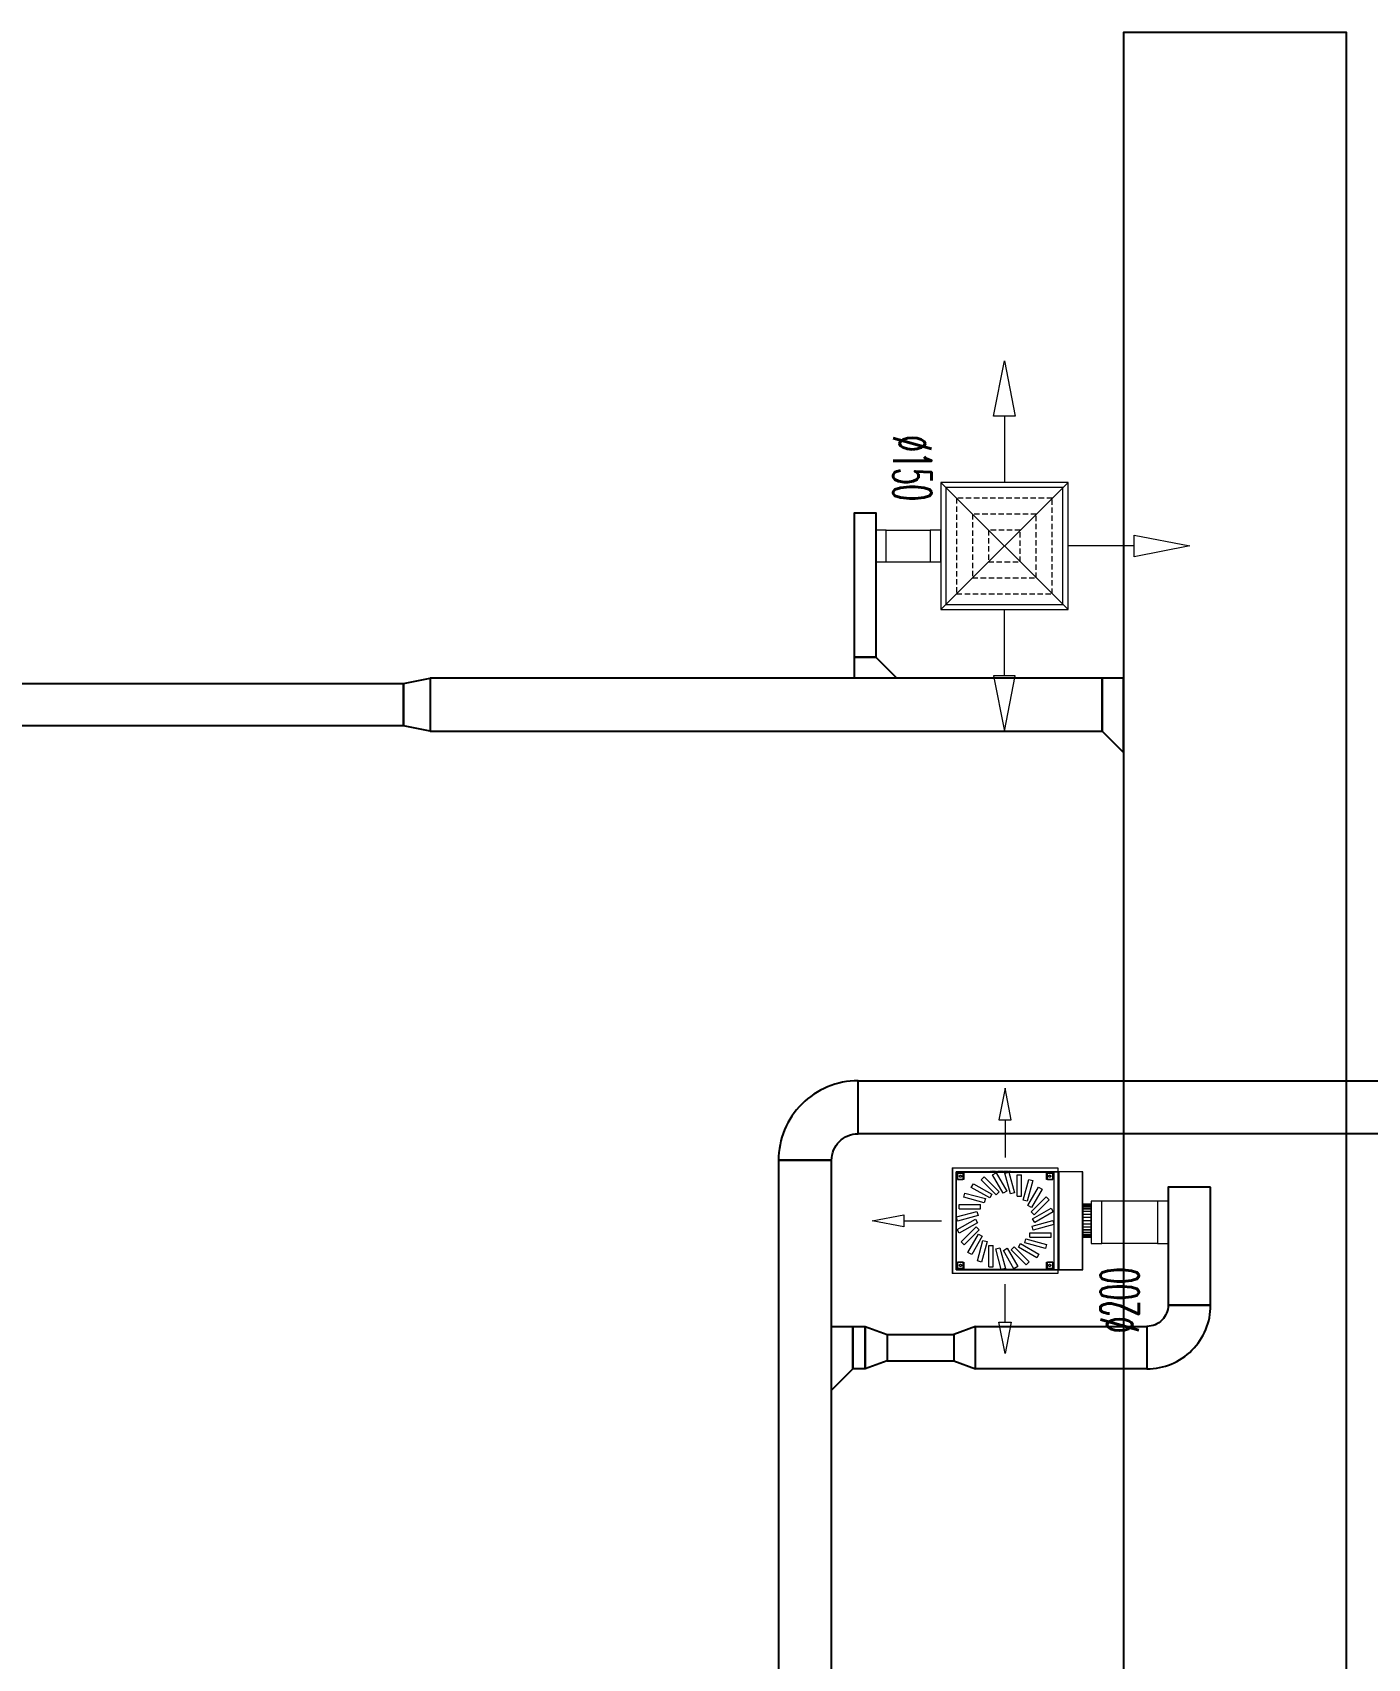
# Model space of a CAD drawing. Header units: inches. Extents: x -172 to 5713, y -54 to 3470.
# Drawn here: x 395 to 1024, y 2704 to 3470 of the extents above; entities that cross this region are included whole.
import ezdxf
from ezdxf.enums import TextEntityAlignment as Align

# ---------------------------------------------------------------- set-up
doc = ezdxf.new("R2010")
doc.units = ezdxf.units.IN
doc.header["$MEASUREMENT"] = 0
doc.linetypes.add('HIDDEN', pattern=[9.525, 6.35, -3.175])
doc.layers.add('MTY-UFLEME-KANALI', color=20, linetype='Continuous')
for name, color, linetype, lineweight in [('MTY-UFLEME-KANALI-CAP', 21, 'Continuous', 0), ('MTY-UFLEME-KANALI-Flex', 21, 'ZIGZAG', 0), ('STM-U-MENFEZ', 2, 'Continuous', 0), ('VDI3805_Objects', 7, 'Continuous', 0)]:
    doc.layers.add(name, color=color, linetype=linetype, lineweight=lineweight)
doc.styles.add('CAP', font='simplxtw.shx', dxfattribs={"width": 0.65})
doc.linetypes.add('ZIGZAG', pattern='A,0.0001,-0.2,[131,ltypeshp.shx,S=0.2,R=0,X=-0.2,Y=0],-0.4,[131,ltypeshp.shx,S=0.2,R=180.00002,X=0.2,Y=0],-0.2', length=0.8001)

# ---------------------------------------------------------------- blocks, each defined once
blk = doc.blocks.new('A$C19886442')
at = {"layer": 'STM-U-MENFEZ'}
for points in [[(5.15, 48.82), (8.04, 48.82), (5.15, 63.71), (2.26, 48.82), (5.15, 48.82), (5.15, 31)], [(-42.56, 1.2), (-42.56, -1.69), (-57.46, 1.2), (-42.56, 4.09), (-42.56, 1.2), (-24.75, 1.2)], [(5.15, -46.51), (8.04, -46.51), (5.15, -61.41), (2.26, -46.51), (5.15, -46.51), (5.15, -28.7)]]:
    blk.add_lwpolyline(points, dxfattribs=at)
at = {"layer": 'VDI3805_Objects', "color": 7}
for p, q in [((-19.75, 26.1), (30.05, 26.1)), ((-19.75, 26.1), (-19.75, -23.7)), ((-1.81, 24.25), (-1.81, 24.35)), ((-1.81, 24.35), (7.75, 24.35)), ((7.75, 24.25), (-1.81, 24.25)), ((-0.76, 22.81), (0.97, 23.81)), ((0.97, 23.81), (5.97, 15.15)), ((5.03, 23.6), (6.97, 24.12)), ((7.62, 13.94), (5.03, 23.6)), ((6.97, 24.12), (9.55, 14.46)), ((7.75, 24.25), (7.75, 24.35)), ((30.05, 26.1), (30.05, -23.7)), ((-10.77, 16.96), (-9.77, 18.69)), ((-2.11, 11.96), (-10.77, 16.96)), ((-9.77, 18.69), (-1.11, 13.69)), ((-6.15, 20.55), (-4.74, 21.96)), ((0.92, 13.47), (-6.15, 20.55)), ((-4.74, 21.96), (2.33, 14.89)), ((4.24, 14.15), (-0.76, 22.81)), ((10.84, 22.87), (12.84, 22.87)), ((10.84, 12.87), (10.84, 22.87)), ((12.84, 12.87), (12.84, 22.87)), ((13.66, 11), (16.25, 20.66)), ((18.18, 20.14), (15.59, 10.48)), ((15.91, 8.46), (20.91, 17.12)), ((16.25, 20.66), (18.18, 20.14)), ((22.64, 16.12), (17.64, 7.46)), ((20.91, 17.12), (22.64, 16.12)), ((-16.52, 8.89), (-6.52, 8.89)), ((-16.52, 6.89), (-16.52, 8.89)), ((-14.31, 12.31), (-13.79, 14.24)), ((-4.65, 9.72), (-14.31, 12.31)), ((-13.79, 14.24), (-4.13, 11.65)), ((-6.52, 6.89), (-6.52, 8.89)), ((-4.13, 11.65), (-4.65, 9.72)), ((-1.11, 13.69), (-2.11, 11.96)), ((2.33, 14.89), (0.92, 13.47)), ((5.97, 15.15), (4.24, 14.15)), ((9.55, 14.46), (7.62, 13.94)), ((10.84, 12.87), (12.84, 12.87)), ((15.59, 10.48), (13.66, 11)), ((17.64, 7.46), (15.91, 8.46)), ((17.42, 5.43), (24.49, 12.5)), ((25.9, 11.09), (18.83, 4.02)), ((24.49, 12.5), (25.9, 11.09)), ((-17.77, 3.02), (-8.11, 5.61)), ((-17.25, 1.09), (-17.77, 3.02)), ((-17.46, -2.97), (-8.8, 2.03)), ((-7.59, 3.68), (-17.25, 1.09)), ((-16.52, 6.89), (-6.52, 6.89)), ((-7.8, 0.3), (-16.46, -4.7)), ((-8.8, 2.03), (-7.8, 0.3)), ((-8.11, 5.61), (-7.59, 3.68)), ((18.83, 4.02), (17.42, 5.43)), ((17.89, -1.27), (27.55, 1.32)), ((18.1, 2.11), (26.76, 7.11)), ((19.1, 0.38), (18.1, 2.11)), ((27.76, 5.38), (19.1, 0.38)), ((26.76, 7.11), (27.76, 5.38)), ((27.55, 1.32), (28.07, -0.61)), ((-16.46, -4.7), (-17.46, -2.97)), ((-15.61, -8.68), (-8.54, -1.61)), ((-7.12, -3.02), (-14.19, -10.1)), ((-12.34, -13.72), (-7.34, -5.06)), ((-5.61, -6.06), (-10.61, -14.72)), ((-8.54, -1.61), (-7.12, -3.02)), ((-7.34, -5.06), (-5.61, -6.06)), ((14.43, -9.24), (14.95, -7.31)), ((14.95, -7.31), (24.6, -9.9)), ((16.81, -4.48), (26.81, -4.48)), ((16.81, -6.48), (16.81, -4.48)), ((16.81, -6.48), (26.81, -6.48)), ((18.41, -3.2), (17.89, -1.27)), ((28.07, -0.61), (18.41, -3.2)), ((26.81, -6.48), (26.81, -4.48)), ((-14.19, -10.1), (-15.61, -8.68)), ((-10.61, -14.72), (-12.34, -13.72)), ((-7.89, -17.74), (-5.3, -8.08)), ((-3.37, -8.59), (-5.95, -18.25)), ((-5.3, -8.08), (-3.37, -8.59)), ((-2.54, -20.46), (-2.54, -10.46)), ((-2.54, -10.46), (-0.54, -10.46)), ((-0.54, -20.46), (-0.54, -10.46)), ((0.74, -12.06), (2.67, -11.54)), ((3.33, -21.71), (0.74, -12.06)), ((2.67, -11.54), (5.26, -21.2)), ((4.32, -12.74), (6.06, -11.74)), ((9.32, -21.4), (4.32, -12.74)), ((6.06, -11.74), (11.06, -20.4)), ((7.96, -12.48), (9.38, -11.07)), ((15.03, -19.55), (7.96, -12.48)), ((9.38, -11.07), (16.45, -18.14)), ((11.41, -11.29), (12.41, -9.56)), ((20.07, -16.29), (11.41, -11.29)), ((12.41, -9.56), (21.07, -14.56)), ((24.09, -11.83), (14.43, -9.24)), ((21.07, -14.56), (20.07, -16.29)), ((24.6, -9.9), (24.09, -11.83)), ((-5.95, -18.25), (-7.89, -17.74)), ((-2.54, -20.46), (-0.54, -20.46)), ((5.26, -21.2), (3.33, -21.71)), ((11.06, -20.4), (9.32, -21.4)), ((16.45, -18.14), (15.03, -19.55)), ((30.05, -23.7), (-19.75, -23.7))]:
    blk.add_line(p, q, dxfattribs=at)
at = {"layer": 'VDI3805_Objects', "color": 0}
for p, q in [((29.95, 26), (-19.65, 26)), ((-19.65, 26), (-19.65, -23.6)), ((29.95, 26), (29.95, -23.6)), ((29.95, -23.6), (-19.65, -23.6))]:
    blk.add_line(p, q, dxfattribs=at)
at = {"layer": 'VDI3805_Objects', "color": 253}
for p, q in [((28.2, 24.25), (-17.9, 24.25)), ((-17.9, -21.85), (-17.9, 24.25)), ((-17.8, 24.15), (28.1, 24.15)), ((-17.8, -21.75), (-17.8, 24.15)), ((-14.75, 23.7), (-17.35, 23.7)), ((-17.35, 23.7), (-17.35, 20.7)), ((-17.35, 23.7), (-14.35, 23.7)), ((-14.75, 23.7), (-14.75, 20.7)), ((-14.35, 23.7), (-14.35, 20.7)), ((24.65, 20.7), (24.65, 23.7)), ((24.65, 23.7), (27.65, 23.7)), ((27.65, 23.7), (25.05, 23.7)), ((25.05, 20.7), (25.05, 23.7)), ((27.65, 20.7), (27.65, 23.7)), ((28.1, 24.15), (28.1, -21.75)), ((28.2, -21.85), (28.2, 24.25)), ((28.2, 24.25), (30.47, 24.25)), ((41.7, 24.25), (28.2, 24.25)), ((30.47, 24.25), (30.47, -21.85)), ((41.7, 24.25), (30.47, 24.25)), ((41.6, -21.85), (41.6, 24.25)), ((41.6, 24.25), (41.7, 24.25)), ((41.7, -21.85), (41.7, 24.25)), ((41.7, -21.85), (41.7, 24.25)), ((-17.35, 20.7), (-14.75, 20.7)), ((-14.35, 20.7), (-17.35, 20.7)), ((-16.35, 22.2), (-16.34, 22.3)), ((-16.34, 22.11), (-16.35, 22.2)), ((-16.34, 22.3), (-16.31, 22.39)), ((-16.31, 22.01), (-16.34, 22.11)), ((-16.31, 22.39), (-16.27, 22.48)), ((-16.27, 21.93), (-16.31, 22.01)), ((-16.27, 22.48), (-16.21, 22.56)), ((-16.21, 21.85), (-16.27, 21.93)), ((-16.21, 22.56), (-16.13, 22.62)), ((-16.13, 21.79), (-16.21, 21.85)), ((-16.13, 22.62), (-16.04, 22.67)), ((-16.04, 21.74), (-16.13, 21.79)), ((-16.04, 22.67), (-15.95, 22.69)), ((-15.95, 21.71), (-16.04, 21.74)), ((-15.95, 22.69), (-15.85, 22.7)), ((-15.85, 21.7), (-15.95, 21.71)), ((-15.85, 22.7), (-15.75, 22.69)), ((-15.75, 21.71), (-15.85, 21.7)), ((-15.75, 22.69), (-15.66, 22.67)), ((-15.66, 21.74), (-15.75, 21.71)), ((-15.66, 22.67), (-15.57, 22.62)), ((-15.57, 21.79), (-15.66, 21.74)), ((-15.57, 22.62), (-15.5, 22.56)), ((-15.5, 21.85), (-15.57, 21.79)), ((-15.5, 22.56), (-15.44, 22.48)), ((-15.44, 21.93), (-15.5, 21.85)), ((-15.44, 22.48), (-15.39, 22.39)), ((-15.39, 22.01), (-15.44, 21.93)), ((-15.39, 22.39), (-15.36, 22.3)), ((-15.36, 22.11), (-15.39, 22.01)), ((-15.36, 22.3), (-15.35, 22.2)), ((-15.35, 22.2), (-15.36, 22.11)), ((27.65, 20.7), (24.65, 20.7)), ((25.05, 20.7), (27.65, 20.7)), ((25.65, 22.2), (25.66, 22.3)), ((25.66, 22.11), (25.65, 22.2)), ((25.66, 22.3), (25.69, 22.39)), ((25.69, 22.01), (25.66, 22.11)), ((25.69, 22.39), (25.73, 22.48)), ((25.73, 21.93), (25.69, 22.01)), ((25.73, 22.48), (25.79, 22.56)), ((25.79, 21.85), (25.73, 21.93)), ((25.79, 22.56), (25.87, 22.62)), ((25.87, 21.79), (25.79, 21.85)), ((25.87, 22.62), (25.96, 22.67)), ((25.96, 21.74), (25.87, 21.79)), ((25.96, 22.67), (26.05, 22.69)), ((26.05, 21.71), (25.96, 21.74)), ((26.05, 22.69), (26.15, 22.7)), ((26.15, 21.7), (26.05, 21.71)), ((26.15, 22.7), (26.25, 22.69)), ((26.25, 21.71), (26.15, 21.7)), ((26.25, 22.69), (26.34, 22.67)), ((26.34, 21.74), (26.25, 21.71)), ((26.34, 22.67), (26.43, 22.62)), ((26.43, 21.79), (26.34, 21.74)), ((26.43, 22.62), (26.5, 22.56)), ((26.5, 21.85), (26.43, 21.79)), ((26.5, 22.56), (26.56, 22.48)), ((26.56, 21.93), (26.5, 21.85)), ((26.56, 22.48), (26.61, 22.39)), ((26.61, 22.01), (26.56, 21.93)), ((26.61, 22.39), (26.64, 22.3)), ((26.64, 22.11), (26.61, 22.01)), ((26.64, 22.3), (26.65, 22.2)), ((26.65, 22.2), (26.64, 22.11)), ((41.7, 8.95), (41.7, 9.1)), ((45.7, 9.1), (41.7, 9.1)), ((45.7, 9), (41.7, 9)), ((41.7, 9), (41.7, 8.85)), ((41.7, 8.5), (41.7, 8.95)), ((45.7, 8.95), (41.7, 8.95)), ((45.7, 8.85), (41.7, 8.85)), ((41.7, 8.85), (41.7, 8.41)), ((41.7, 7.77), (41.7, 8.5)), ((45.7, 8.5), (41.7, 8.5)), ((45.7, 8.41), (41.7, 8.41)), ((41.7, 8.41), (41.7, 7.69)), ((41.7, 6.79), (41.7, 7.77)), ((45.7, 7.77), (41.7, 7.77)), ((45.7, 7.69), (41.7, 7.69)), ((41.7, 7.69), (41.7, 6.72)), ((45.7, 8.95), (45.7, 9.1)), ((45.7, 8.85), (45.7, 9)), ((45.7, 8.5), (45.7, 8.95)), ((45.7, 8.41), (45.7, 8.85)), ((45.7, 7.77), (45.7, 8.5)), ((45.7, 7.69), (45.7, 8.41)), ((45.7, 6.79), (45.7, 7.77)), ((45.7, 6.72), (45.7, 7.69)), ((41.7, 5.59), (41.7, 6.79)), ((45.7, 6.79), (41.7, 6.79)), ((45.7, 6.72), (41.7, 6.72)), ((41.7, 6.72), (41.7, 5.54)), ((41.7, 4.23), (41.7, 5.59)), ((45.7, 5.59), (41.7, 5.59)), ((45.7, 5.54), (41.7, 5.54)), ((41.7, 5.54), (41.7, 4.19)), ((41.7, 2.74), (41.7, 4.23)), ((45.7, 4.23), (41.7, 4.23)), ((45.7, 4.19), (41.7, 4.19)), ((41.7, 4.19), (41.7, 2.73)), ((41.7, 1.2), (41.7, 2.74)), ((45.7, 2.74), (41.7, 2.74)), ((45.7, 2.73), (41.7, 2.73)), ((41.7, 2.73), (41.7, 1.2)), ((41.7, -0.34), (41.7, 1.2)), ((45.7, 1.2), (41.7, 1.2)), ((41.7, 1.2), (41.7, -0.32)), ((45.7, 5.59), (45.7, 6.79)), ((45.7, 5.54), (45.7, 6.72)), ((45.7, 4.23), (45.7, 5.59)), ((45.7, 4.19), (45.7, 5.54)), ((45.7, 2.74), (45.7, 4.23)), ((45.7, 2.73), (45.7, 4.19)), ((45.7, 1.2), (45.7, 2.74)), ((45.7, 1.2), (45.7, 2.73)), ((45.7, -0.34), (45.7, 1.2)), ((45.7, -0.32), (45.7, 1.2)), ((45.7, -0.32), (41.7, -0.32)), ((41.7, -0.32), (41.7, -1.78)), ((41.7, -1.82), (41.7, -0.34)), ((45.7, -0.34), (41.7, -0.34)), ((45.7, -1.78), (41.7, -1.78)), ((41.7, -1.78), (41.7, -3.13)), ((41.7, -3.19), (41.7, -1.82)), ((45.7, -1.82), (41.7, -1.82)), ((45.7, -3.13), (41.7, -3.13)), ((41.7, -3.13), (41.7, -4.31)), ((41.7, -4.38), (41.7, -3.19)), ((45.7, -3.19), (41.7, -3.19)), ((45.7, -4.31), (41.7, -4.31)), ((41.7, -4.31), (41.7, -5.28)), ((41.7, -5.36), (41.7, -4.38)), ((45.7, -4.38), (41.7, -4.38)), ((45.7, -5.28), (41.7, -5.28)), ((41.7, -5.28), (41.7, -6)), ((41.7, -6.09), (41.7, -5.36)), ((45.7, -5.36), (41.7, -5.36)), ((45.7, -6), (41.7, -6)), ((41.7, -6), (41.7, -6.45)), ((41.7, -6.54), (41.7, -6.09)), ((45.7, -6.09), (41.7, -6.09)), ((45.7, -6.45), (41.7, -6.45)), ((41.7, -6.45), (41.7, -6.6)), ((41.7, -6.54), (41.7, -6.7)), ((45.7, -6.54), (41.7, -6.54)), ((45.7, -6.6), (41.7, -6.6)), ((45.7, -6.7), (41.7, -6.7)), ((45.7, -1.78), (45.7, -0.32)), ((45.7, -1.82), (45.7, -0.34)), ((45.7, -3.13), (45.7, -1.78)), ((45.7, -3.19), (45.7, -1.82)), ((45.7, -4.31), (45.7, -3.13)), ((45.7, -4.38), (45.7, -3.19)), ((45.7, -5.28), (45.7, -4.31)), ((45.7, -5.36), (45.7, -4.38)), ((45.7, -6), (45.7, -5.28)), ((45.7, -6.09), (45.7, -5.36)), ((45.7, -6.45), (45.7, -6)), ((45.7, -6.54), (45.7, -6.09)), ((45.7, -6.6), (45.7, -6.45)), ((45.7, -6.7), (45.7, -6.54)), ((-17.9, -21.85), (28.2, -21.85)), ((28.1, -21.75), (-17.8, -21.75)), ((-14.75, -18.3), (-17.35, -18.3)), ((-17.35, -18.3), (-17.35, -21.3)), ((-17.35, -18.3), (-14.35, -18.3)), ((-17.35, -21.3), (-14.75, -21.3)), ((-14.35, -21.3), (-17.35, -21.3)), ((-16.35, -19.8), (-16.34, -19.7)), ((-16.34, -19.89), (-16.35, -19.8)), ((-16.34, -19.7), (-16.31, -19.61)), ((-16.31, -19.99), (-16.34, -19.89)), ((-16.31, -19.61), (-16.27, -19.52)), ((-16.27, -20.07), (-16.31, -19.99)), ((-16.27, -19.52), (-16.21, -19.44)), ((-16.21, -20.15), (-16.27, -20.07)), ((-16.21, -19.44), (-16.13, -19.38)), ((-16.13, -20.21), (-16.21, -20.15)), ((-16.13, -19.38), (-16.04, -19.33)), ((-16.04, -20.26), (-16.13, -20.21)), ((-16.04, -19.33), (-15.95, -19.31)), ((-15.95, -20.29), (-16.04, -20.26)), ((-15.95, -19.31), (-15.85, -19.3)), ((-15.85, -20.3), (-15.95, -20.29)), ((-15.85, -19.3), (-15.75, -19.31)), ((-15.75, -20.29), (-15.85, -20.3)), ((-15.75, -19.31), (-15.66, -19.33)), ((-15.66, -20.26), (-15.75, -20.29)), ((-15.66, -19.33), (-15.57, -19.38)), ((-15.57, -20.21), (-15.66, -20.26)), ((-15.57, -19.38), (-15.5, -19.44)), ((-15.5, -20.15), (-15.57, -20.21)), ((-15.5, -19.44), (-15.44, -19.52)), ((-15.44, -20.07), (-15.5, -20.15)), ((-15.44, -19.52), (-15.39, -19.61)), ((-15.39, -19.99), (-15.44, -20.07)), ((-15.39, -19.61), (-15.36, -19.7)), ((-15.36, -19.89), (-15.39, -19.99)), ((-15.36, -19.7), (-15.35, -19.8)), ((-15.35, -19.8), (-15.36, -19.89)), ((-14.75, -18.3), (-14.75, -21.3)), ((-14.35, -18.3), (-14.35, -21.3)), ((24.65, -21.3), (24.65, -18.3)), ((24.65, -18.3), (27.65, -18.3)), ((27.65, -21.3), (24.65, -21.3)), ((27.65, -18.3), (25.05, -18.3)), ((25.05, -21.3), (25.05, -18.3)), ((25.05, -21.3), (27.65, -21.3)), ((25.65, -19.8), (25.66, -19.7)), ((25.66, -19.89), (25.65, -19.8)), ((25.66, -19.7), (25.69, -19.61)), ((25.69, -19.99), (25.66, -19.89)), ((25.69, -19.61), (25.73, -19.52)), ((25.73, -20.07), (25.69, -19.99)), ((25.73, -19.52), (25.79, -19.44)), ((25.79, -20.15), (25.73, -20.07)), ((25.79, -19.44), (25.87, -19.38)), ((25.87, -20.21), (25.79, -20.15)), ((25.87, -19.38), (25.96, -19.33)), ((25.96, -20.26), (25.87, -20.21)), ((25.96, -19.33), (26.05, -19.31)), ((26.05, -20.29), (25.96, -20.26)), ((26.05, -19.31), (26.15, -19.3)), ((26.15, -20.3), (26.05, -20.29)), ((26.15, -19.3), (26.25, -19.31)), ((26.25, -20.29), (26.15, -20.3)), ((26.25, -19.31), (26.34, -19.33)), ((26.34, -20.26), (26.25, -20.29)), ((26.34, -19.33), (26.43, -19.38)), ((26.43, -20.21), (26.34, -20.26)), ((26.43, -19.38), (26.5, -19.44)), ((26.5, -20.15), (26.43, -20.21)), ((26.5, -19.44), (26.56, -19.52)), ((26.56, -20.07), (26.5, -20.15)), ((26.56, -19.52), (26.61, -19.61)), ((26.61, -19.99), (26.56, -20.07)), ((26.61, -19.61), (26.64, -19.7)), ((26.64, -19.89), (26.61, -19.99)), ((26.64, -19.7), (26.65, -19.8)), ((26.65, -19.8), (26.64, -19.89)), ((27.65, -21.3), (27.65, -18.3)), ((28.2, -21.85), (30.47, -21.85)), ((41.7, -21.85), (28.2, -21.85)), ((30.47, -21.85), (41.7, -21.85)), ((41.7, -21.85), (41.6, -21.85))]:
    blk.add_line(p, q, dxfattribs=at)
at = {"layer": 'VDI3805_Objects', "color": 38}
for p, q in [((-1.57, 24.38), (-1.74, 24.38)), ((-1.74, 24.38), (-1.74, 24.26)), ((-1.74, 24.38), (-1.51, 24.38)), ((-1.74, 24.26), (-1.57, 24.26)), ((-1.51, 24.26), (-1.74, 24.26)), ((-1.38, 24.38), (-1.57, 24.38)), ((-1.57, 24.38), (-1.57, 24.26)), ((-1.57, 24.26), (-1.38, 24.26)), ((-1.51, 24.38), (-1.51, 24.26)), ((-1.35, 24.38), (-1.38, 24.38)), ((-1.38, 24.38), (-1.38, 24.26)), ((-1.38, 24.26), (-1.35, 24.26)), ((-1.35, 24.38), (-1.23, 24.38)), ((-1.35, 24.38), (-1.35, 24.26)), ((-1.23, 24.26), (-1.35, 24.26)), ((-1.23, 24.38), (-1.23, 24.26)), ((-0.95, 24.38), (-1.07, 24.38)), ((-1.07, 24.26), (-1.07, 24.38)), ((-0.95, 24.26), (-1.07, 24.26)), ((-0.95, 24.26), (-0.95, 24.38)), ((-0.69, 24.38), (-0.8, 24.38)), ((-0.8, 24.38), (-0.8, 24.26)), ((-0.8, 24.38), (-0.69, 24.38)), ((-0.8, 24.26), (-0.69, 24.26)), ((-0.69, 24.26), (-0.8, 24.26)), ((-0.38, 24.38), (-0.69, 24.38)), ((-0.69, 24.38), (-0.69, 24.26)), ((-0.69, 24.38), (-0.69, 24.26)), ((-0.69, 24.38), (-0.39, 24.38)), ((-0.69, 24.26), (-0.38, 24.26)), ((-0.39, 24.26), (-0.69, 24.26)), ((-0.39, 24.38), (-0.39, 24.26)), ((-0.39, 24.38), (-0.27, 24.38)), ((-0.27, 24.26), (-0.39, 24.26)), ((-0.27, 24.38), (-0.38, 24.38)), ((-0.38, 24.38), (-0.38, 24.26)), ((-0.38, 24.26), (-0.27, 24.26)), ((-0.27, 24.38), (-0.27, 24.26)), ((0.01, 24.38), (-0.11, 24.38)), ((-0.11, 24.38), (-0.11, 24.26)), ((-0.11, 24.26), (0.01, 24.26)), ((0.28, 24.38), (0.01, 24.38)), ((0.01, 24.38), (0.01, 24.26)), ((0.01, 24.26), (0.28, 24.26)), ((0.28, 24.38), (0.39, 24.38)), ((0.28, 24.38), (0.28, 24.26)), ((0.39, 24.26), (0.28, 24.26)), ((0.39, 24.38), (0.39, 24.26)), ((0.56, 24.38), (0.55, 24.38)), ((0.55, 24.38), (0.55, 24.26)), ((0.55, 24.38), (0.61, 24.38)), ((0.61, 24.38), (0.55, 24.38)), ((0.55, 24.38), (0.55, 24.26)), ((0.55, 24.38), (0.56, 24.38)), ((0.55, 24.26), (0.56, 24.26)), ((0.61, 24.26), (0.55, 24.26)), ((0.55, 24.26), (0.61, 24.26)), ((0.56, 24.26), (0.55, 24.26)), ((0.56, 24.38), (0.59, 24.38)), ((0.59, 24.38), (0.56, 24.38)), ((0.56, 24.38), (0.56, 24.26)), ((0.59, 24.26), (0.56, 24.26)), ((0.56, 24.26), (0.59, 24.26)), ((0.59, 24.38), (0.59, 24.26)), ((0.59, 24.38), (0.62, 24.38)), ((0.62, 24.38), (0.59, 24.38)), ((0.59, 24.38), (0.59, 24.26)), ((0.62, 24.26), (0.59, 24.26)), ((0.59, 24.26), (0.62, 24.26)), ((0.61, 24.38), (0.61, 24.26)), ((0.61, 24.38), (0.67, 24.38)), ((0.67, 24.38), (0.61, 24.38)), ((0.61, 24.38), (0.61, 24.26)), ((0.67, 24.26), (0.61, 24.26)), ((0.61, 24.26), (0.67, 24.26)), ((0.62, 24.38), (0.62, 24.26)), ((0.62, 24.38), (0.65, 24.38)), ((0.65, 24.38), (0.62, 24.38)), ((0.62, 24.38), (0.62, 24.26)), ((0.65, 24.26), (0.62, 24.26)), ((0.62, 24.26), (0.65, 24.26)), ((0.65, 24.38), (0.65, 24.26)), ((0.65, 24.38), (0.68, 24.38)), ((0.68, 24.38), (0.65, 24.38)), ((0.65, 24.38), (0.65, 24.26)), ((0.68, 24.26), (0.65, 24.26)), ((0.65, 24.26), (0.68, 24.26)), ((0.67, 24.38), (0.67, 24.26)), ((0.67, 24.38), (0.73, 24.38)), ((0.73, 24.38), (0.67, 24.38)), ((0.67, 24.38), (0.67, 24.26)), ((0.73, 24.26), (0.67, 24.26)), ((0.67, 24.26), (0.73, 24.26)), ((0.68, 24.38), (0.68, 24.26)), ((0.68, 24.38), (0.72, 24.38)), ((0.72, 24.38), (0.68, 24.38)), ((0.68, 24.38), (0.68, 24.26)), ((0.72, 24.26), (0.68, 24.26)), ((0.68, 24.26), (0.72, 24.26)), ((0.72, 24.38), (0.72, 24.26)), ((0.72, 24.38), (0.76, 24.38)), ((0.76, 24.38), (0.72, 24.38)), ((0.72, 24.38), (0.72, 24.26)), ((0.76, 24.26), (0.72, 24.26)), ((0.72, 24.26), (0.76, 24.26)), ((0.73, 24.38), (0.73, 24.26)), ((0.73, 24.38), (0.8, 24.38)), ((0.8, 24.38), (0.73, 24.38)), ((0.73, 24.38), (0.73, 24.26)), ((0.8, 24.26), (0.73, 24.26)), ((0.73, 24.26), (0.8, 24.26)), ((0.76, 24.38), (0.76, 24.26)), ((0.76, 24.38), (0.79, 24.38)), ((0.79, 24.38), (0.76, 24.38)), ((0.76, 24.38), (0.76, 24.26)), ((0.79, 24.26), (0.76, 24.26)), ((0.76, 24.26), (0.79, 24.26)), ((0.79, 24.38), (0.79, 24.26)), ((0.79, 24.38), (0.82, 24.38)), ((0.83, 24.38), (0.79, 24.38)), ((0.79, 24.38), (0.79, 24.26)), ((0.82, 24.26), (0.79, 24.26)), ((0.79, 24.26), (0.83, 24.26)), ((0.8, 24.38), (0.8, 24.26)), ((0.8, 24.38), (0.85, 24.38)), ((0.85, 24.38), (0.8, 24.38)), ((0.8, 24.38), (0.8, 24.26)), ((0.85, 24.26), (0.8, 24.26)), ((0.8, 24.26), (0.85, 24.26)), ((0.82, 24.38), (0.82, 24.26)), ((0.82, 24.38), (0.85, 24.38)), ((0.85, 24.26), (0.82, 24.26)), ((0.85, 24.38), (0.83, 24.38)), ((0.83, 24.38), (0.83, 24.26)), ((0.83, 24.26), (0.85, 24.26)), ((0.85, 24.38), (0.85, 24.26)), ((0.85, 24.38), (0.88, 24.38)), ((0.88, 24.38), (0.85, 24.38)), ((0.85, 24.38), (0.85, 24.26)), ((0.85, 24.38), (0.85, 24.26)), ((0.85, 24.38), (0.91, 24.38)), ((0.91, 24.38), (0.85, 24.38)), ((0.85, 24.38), (0.85, 24.26)), ((0.88, 24.26), (0.85, 24.26)), ((0.85, 24.26), (0.88, 24.26)), ((0.91, 24.26), (0.85, 24.26)), ((0.85, 24.26), (0.91, 24.26)), ((0.88, 24.38), (0.88, 24.26)), ((0.88, 24.38), (0.9, 24.38)), ((0.9, 24.38), (0.88, 24.38)), ((0.88, 24.38), (0.88, 24.26)), ((0.9, 24.26), (0.88, 24.26)), ((0.88, 24.26), (0.9, 24.26)), ((0.9, 24.38), (0.9, 24.26)), ((0.9, 24.38), (0.91, 24.38)), ((0.91, 24.38), (0.9, 24.38)), ((0.9, 24.38), (0.9, 24.26)), ((0.91, 24.26), (0.9, 24.26)), ((0.9, 24.26), (0.91, 24.26)), ((0.91, 24.38), (0.91, 24.26)), ((0.91, 24.38), (0.91, 24.38)), ((0.91, 24.38), (0.91, 24.26)), ((0.91, 24.38), (0.91, 24.38)), ((0.91, 24.38), (0.91, 24.26)), ((0.91, 24.38), (0.91, 24.26)), ((0.91, 24.38), (0.96, 24.38)), ((0.96, 24.38), (0.91, 24.38)), ((0.91, 24.38), (0.91, 24.26)), ((0.91, 24.26), (0.91, 24.26)), ((0.91, 24.26), (0.91, 24.26)), ((0.96, 24.26), (0.91, 24.26)), ((0.91, 24.26), (0.96, 24.26)), ((0.96, 24.38), (0.96, 24.26)), ((0.96, 24.38), (1, 24.38)), ((1, 24.38), (0.96, 24.38)), ((0.96, 24.38), (0.96, 24.26)), ((1, 24.26), (0.96, 24.26)), ((0.96, 24.26), (1, 24.26)), ((1, 24.38), (1, 24.26)), ((1, 24.38), (1.02, 24.38)), ((1.02, 24.26), (1, 24.26)), ((1.02, 24.38), (1.02, 24.26)), ((1.02, 24.38), (1.04, 24.38)), ((1.04, 24.26), (1.02, 24.26)), ((1.04, 24.38), (1.04, 24.26)), ((1.04, 24.38), (1.05, 24.38)), ((1.05, 24.26), (1.04, 24.26)), ((1.05, 24.38), (1.05, 24.26)), ((1.2, 24.38), (1.58, 24.38)), ((1.2, 24.38), (1.2, 24.26)), ((1.2, 24.38), (1.47, 24.38)), ((1.58, 24.26), (1.2, 24.26)), ((1.47, 24.26), (1.2, 24.26)), ((1.47, 24.38), (1.47, 24.26)), ((1.58, 24.38), (1.58, 24.26)), ((2.25, 24.38), (1.73, 24.38)), ((1.73, 24.38), (1.73, 24.26)), ((1.73, 24.38), (1.93, 24.38)), ((1.73, 24.26), (2.25, 24.26)), ((1.93, 24.26), (1.73, 24.26)), ((1.93, 24.38), (1.93, 24.26)), ((1.93, 24.38), (2.05, 24.38)), ((2.05, 24.26), (1.93, 24.26)), ((2.05, 24.38), (2.05, 24.26)), ((2.05, 24.38), (2.25, 24.38)), ((2.25, 24.26), (2.05, 24.26)), ((2.25, 24.38), (2.25, 24.26)), ((2.35, 24.38), (2.34, 24.38)), ((2.34, 24.38), (2.34, 24.26)), ((2.34, 24.38), (2.34, 24.38)), ((2.34, 24.38), (2.34, 24.26)), ((2.34, 24.26), (2.35, 24.26)), ((2.34, 24.26), (2.34, 24.26)), ((2.37, 24.38), (2.35, 24.38)), ((2.35, 24.38), (2.35, 24.26)), ((2.35, 24.26), (2.37, 24.26)), ((2.4, 24.38), (2.37, 24.38)), ((2.37, 24.38), (2.37, 24.26)), ((2.37, 24.26), (2.37, 24.38)), ((2.37, 24.38), (2.38, 24.38)), ((2.37, 24.26), (2.4, 24.26)), ((2.38, 24.26), (2.37, 24.26)), ((2.39, 24.38), (2.38, 24.38)), ((2.38, 24.26), (2.38, 24.38)), ((2.38, 24.26), (2.39, 24.26)), ((2.39, 24.26), (2.39, 24.38)), ((2.4, 24.38), (2.39, 24.38)), ((2.39, 24.26), (2.4, 24.26)), ((2.44, 24.38), (2.4, 24.38)), ((2.4, 24.38), (2.4, 24.26)), ((2.4, 24.26), (2.4, 24.38)), ((2.43, 24.38), (2.4, 24.38)), ((2.4, 24.26), (2.44, 24.26)), ((2.4, 24.26), (2.43, 24.26)), ((2.43, 24.26), (2.43, 24.38)), ((2.46, 24.38), (2.43, 24.38)), ((2.43, 24.26), (2.46, 24.26)), ((2.48, 24.38), (2.44, 24.38)), ((2.44, 24.38), (2.44, 24.26)), ((2.44, 24.26), (2.48, 24.26)), ((2.46, 24.38), (2.45, 24.38)), ((2.45, 24.38), (2.45, 24.26)), ((2.45, 24.38), (2.45, 24.38)), ((2.45, 24.38), (2.45, 24.26)), ((2.45, 24.38), (2.46, 24.38)), ((2.52, 24.38), (2.45, 24.38)), ((2.45, 24.38), (2.45, 24.26)), ((2.45, 24.38), (2.5, 24.38)), ((2.45, 24.26), (2.46, 24.26)), ((2.45, 24.26), (2.45, 24.26)), ((2.46, 24.26), (2.45, 24.26)), ((2.45, 24.26), (2.52, 24.26)), ((2.5, 24.26), (2.45, 24.26)), ((2.45, 24.26), (2.45, 24.26)), ((2.46, 24.26), (2.46, 24.38)), ((2.49, 24.38), (2.46, 24.38)), ((2.47, 24.38), (2.46, 24.38)), ((2.46, 24.38), (2.46, 24.26)), ((2.46, 24.38), (2.46, 24.38)), ((2.46, 24.38), (2.46, 24.26)), ((2.46, 24.38), (2.46, 24.26)), ((2.46, 24.38), (2.46, 24.38)), ((2.46, 24.38), (2.46, 24.26)), ((2.46, 24.38), (2.47, 24.38)), ((2.46, 24.26), (2.49, 24.26)), ((2.46, 24.26), (2.47, 24.26)), ((2.46, 24.26), (2.46, 24.26)), ((2.46, 24.26), (2.46, 24.26)), ((2.47, 24.26), (2.46, 24.26)), ((2.49, 24.38), (2.47, 24.38)), ((2.47, 24.38), (2.47, 24.26)), ((2.47, 24.38), (2.47, 24.26)), ((2.47, 24.38), (2.48, 24.38)), ((2.47, 24.26), (2.49, 24.26)), ((2.48, 24.26), (2.47, 24.26)), ((2.52, 24.38), (2.48, 24.38)), ((2.48, 24.38), (2.48, 24.26)), ((2.48, 24.38), (2.48, 24.26)), ((2.48, 24.38), (2.49, 24.38)), ((2.48, 24.26), (2.52, 24.26)), ((2.49, 24.26), (2.48, 24.26)), ((2.49, 24.26), (2.49, 24.38)), ((2.53, 24.38), (2.49, 24.38)), ((2.5, 24.38), (2.49, 24.38)), ((2.49, 24.38), (2.49, 24.26)), ((2.49, 24.38), (2.49, 24.26)), ((2.49, 24.38), (2.51, 24.38)), ((2.49, 24.26), (2.53, 24.26)), ((2.49, 24.26), (2.5, 24.26)), ((2.51, 24.26), (2.49, 24.26)), ((2.51, 24.38), (2.5, 24.38)), ((2.5, 24.38), (2.5, 24.26)), ((2.5, 24.38), (2.5, 24.26)), ((2.5, 24.38), (2.57, 24.38)), ((2.5, 24.26), (2.5, 24.38)), ((2.5, 24.38), (2.5, 24.38)), ((2.5, 24.26), (2.5, 24.38)), ((2.5, 24.38), (2.5, 24.38)), ((2.5, 24.26), (2.5, 24.38)), ((2.5, 24.38), (2.5, 24.38)), ((2.5, 24.26), (2.5, 24.38)), ((2.5, 24.26), (2.5, 24.38)), ((2.5, 24.38), (2.5, 24.38)), ((2.51, 24.38), (2.5, 24.38)), ((2.5, 24.26), (2.51, 24.26)), ((2.57, 24.26), (2.5, 24.26)), ((2.5, 24.26), (2.5, 24.26)), ((2.5, 24.26), (2.5, 24.26)), ((2.5, 24.26), (2.5, 24.26)), ((2.5, 24.26), (2.5, 24.26)), ((2.5, 24.26), (2.51, 24.26)), ((2.53, 24.38), (2.51, 24.38)), ((2.51, 24.38), (2.51, 24.26)), ((2.51, 24.38), (2.51, 24.26)), ((2.51, 24.38), (2.52, 24.38)), ((2.51, 24.26), (2.51, 24.38)), ((2.52, 24.38), (2.51, 24.38)), ((2.51, 24.26), (2.53, 24.26)), ((2.52, 24.26), (2.51, 24.26)), ((2.51, 24.26), (2.52, 24.26)), ((2.57, 24.38), (2.52, 24.38)), ((2.52, 24.38), (2.52, 24.26)), ((2.52, 24.38), (2.52, 24.26)), ((2.52, 24.26), (2.52, 24.38)), ((2.52, 24.26), (2.52, 24.38)), ((2.52, 24.38), (2.52, 24.38)), ((2.53, 24.38), (2.52, 24.38)), ((2.52, 24.26), (2.57, 24.26)), ((2.52, 24.26), (2.52, 24.26)), ((2.52, 24.26), (2.53, 24.26)), ((2.53, 24.26), (2.53, 24.38)), ((2.57, 24.38), (2.53, 24.38)), ((2.66, 24.38), (2.53, 24.38)), ((2.53, 24.38), (2.53, 24.26)), ((2.62, 24.38), (2.53, 24.38)), ((2.53, 24.26), (2.57, 24.26)), ((2.53, 24.26), (2.66, 24.26)), ((2.53, 24.26), (2.62, 24.26)), ((2.61, 24.38), (2.57, 24.38)), ((2.57, 24.38), (2.57, 24.26)), ((2.6, 24.38), (2.57, 24.38)), ((2.57, 24.38), (2.57, 24.26)), ((2.57, 24.38), (2.62, 24.38)), ((2.57, 24.26), (2.61, 24.26)), ((2.57, 24.26), (2.6, 24.26)), ((2.62, 24.26), (2.57, 24.26)), ((2.6, 24.26), (2.6, 24.38)), ((2.64, 24.38), (2.6, 24.38)), ((2.6, 24.26), (2.64, 24.26)), ((2.65, 24.38), (2.61, 24.38)), ((2.61, 24.38), (2.61, 24.26)), ((2.65, 24.26), (2.61, 24.26)), ((2.62, 24.38), (2.62, 24.26)), ((2.62, 24.38), (2.66, 24.38)), ((2.66, 24.26), (2.62, 24.26)), ((2.64, 24.26), (2.64, 24.38)), ((2.67, 24.38), (2.64, 24.38)), ((2.64, 24.26), (2.67, 24.26)), ((2.69, 24.38), (2.65, 24.38)), ((2.65, 24.38), (2.65, 24.26)), ((2.69, 24.26), (2.65, 24.26)), ((2.66, 24.38), (2.66, 24.26)), ((2.67, 24.26), (2.67, 24.38)), ((2.7, 24.38), (2.67, 24.38)), ((2.67, 24.26), (2.7, 24.26)), ((2.73, 24.38), (2.69, 24.38)), ((2.69, 24.38), (2.69, 24.26)), ((2.73, 24.26), (2.69, 24.26)), ((2.7, 24.26), (2.7, 24.38)), ((2.73, 24.38), (2.7, 24.38)), ((2.7, 24.26), (2.73, 24.26)), ((2.73, 24.38), (2.76, 24.38)), ((2.73, 24.26), (2.73, 24.38)), ((2.75, 24.38), (2.73, 24.38)), ((2.73, 24.38), (2.73, 24.26)), ((2.76, 24.26), (2.73, 24.26)), ((2.73, 24.26), (2.75, 24.26)), ((2.75, 24.26), (2.75, 24.38)), ((2.76, 24.38), (2.75, 24.38)), ((2.75, 24.26), (2.76, 24.26)), ((2.76, 24.38), (2.76, 24.26)), ((2.78, 24.38), (2.76, 24.38)), ((2.76, 24.26), (2.76, 24.38)), ((2.76, 24.26), (2.76, 24.38)), ((2.76, 24.38), (2.76, 24.38)), ((2.78, 24.26), (2.76, 24.26)), ((2.76, 24.26), (2.76, 24.26)), ((2.79, 24.38), (2.78, 24.38)), ((2.78, 24.38), (2.78, 24.26)), ((2.79, 24.26), (2.78, 24.26)), ((2.8, 24.38), (2.79, 24.38)), ((2.79, 24.38), (2.79, 24.26)), ((2.8, 24.26), (2.79, 24.26)), ((2.8, 24.38), (2.8, 24.26)), ((2.94, 24.38), (2.91, 24.38)), ((2.91, 24.38), (2.91, 24.26)), ((2.91, 24.38), (3.22, 24.38)), ((2.91, 24.26), (2.94, 24.26)), ((3.22, 24.26), (2.91, 24.26)), ((3.25, 24.38), (2.94, 24.38)), ((2.94, 24.38), (2.94, 24.26)), ((2.94, 24.26), (3.25, 24.26)), ((3.27, 24.38), (2.96, 24.38)), ((2.96, 24.38), (2.96, 24.26)), ((2.96, 24.38), (3.8, 24.38)), ((2.96, 24.26), (3.27, 24.26)), ((3.8, 24.26), (2.96, 24.26)), ((3.03, 24.38), (2.99, 24.38)), ((2.99, 24.38), (2.99, 24.26)), ((2.99, 24.38), (3.3, 24.38)), ((2.99, 24.26), (3.03, 24.26)), ((3.3, 24.26), (2.99, 24.26)), ((3.34, 24.38), (3.03, 24.38)), ((3.03, 24.38), (3.03, 24.26)), ((3.03, 24.26), (3.34, 24.26)), ((3.11, 24.38), (3.08, 24.38)), ((3.08, 24.38), (3.08, 24.26)), ((3.08, 24.38), (3.39, 24.38)), ((3.08, 24.26), (3.11, 24.26)), ((3.39, 24.26), (3.08, 24.26)), ((3.42, 24.38), (3.11, 24.38)), ((3.11, 24.38), (3.11, 24.26)), ((3.11, 24.26), (3.42, 24.26)), ((3.2, 24.38), (3.16, 24.38)), ((3.16, 24.38), (3.16, 24.26)), ((3.16, 24.38), (3.47, 24.38)), ((3.16, 24.26), (3.2, 24.26)), ((3.47, 24.26), (3.16, 24.26)), ((3.44, 24.38), (3.2, 24.38)), ((3.2, 24.38), (3.2, 24.26)), ((3.2, 24.26), (3.44, 24.26)), ((3.22, 24.38), (3.22, 24.26)), ((3.22, 24.38), (3.25, 24.38)), ((3.25, 24.26), (3.22, 24.26)), ((3.25, 24.38), (3.25, 24.26)), ((3.28, 24.38), (3.25, 24.38)), ((3.25, 24.38), (3.25, 24.26)), ((3.25, 24.38), (3.39, 24.38)), ((3.25, 24.26), (3.28, 24.26)), ((3.39, 24.26), (3.25, 24.26)), ((4.11, 24.38), (3.27, 24.38)), ((3.27, 24.38), (3.27, 24.26)), ((3.27, 24.26), (4.11, 24.26)), ((3.36, 24.38), (3.28, 24.38)), ((3.28, 24.38), (3.28, 24.26)), ((3.28, 24.26), (3.36, 24.26)), ((3.3, 24.38), (3.3, 24.26)), ((3.3, 24.38), (3.34, 24.38)), ((3.34, 24.26), (3.3, 24.26)), ((3.34, 24.38), (3.34, 24.26)), ((3.39, 24.38), (3.36, 24.38)), ((3.36, 24.38), (3.36, 24.26)), ((3.36, 24.26), (3.39, 24.26)), ((3.39, 24.38), (3.39, 24.26)), ((3.39, 24.38), (3.42, 24.38)), ((3.39, 24.38), (3.39, 24.26)), ((3.42, 24.26), (3.39, 24.26)), ((3.42, 24.38), (3.42, 24.26)), ((3.47, 24.38), (3.44, 24.38)), ((3.44, 24.38), (3.44, 24.26)), ((3.44, 24.26), (3.47, 24.26)), ((3.47, 24.38), (3.47, 24.26)), ((3.54, 24.38), (3.85, 24.38)), ((3.58, 24.38), (3.54, 24.38)), ((3.54, 24.38), (3.54, 24.26)), ((3.85, 24.26), (3.54, 24.26)), ((3.54, 24.26), (3.58, 24.26)), ((3.8, 24.38), (3.58, 24.38)), ((3.58, 24.38), (3.58, 24.26)), ((3.58, 24.38), (3.61, 24.38)), ((3.89, 24.38), (3.58, 24.38)), ((3.58, 24.38), (3.58, 24.26)), ((3.58, 24.26), (3.8, 24.26)), ((3.61, 24.26), (3.58, 24.26)), ((3.58, 24.26), (3.89, 24.26)), ((3.61, 24.38), (3.77, 24.38)), ((3.61, 24.38), (3.61, 24.26)), ((3.77, 24.26), (3.61, 24.26)), ((3.63, 24.38), (3.94, 24.38)), ((3.66, 24.38), (3.63, 24.38)), ((3.63, 24.38), (3.63, 24.26)), ((3.94, 24.26), (3.63, 24.26)), ((3.63, 24.26), (3.66, 24.26)), ((3.72, 24.38), (3.66, 24.38)), ((3.66, 24.38), (3.66, 24.26)), ((3.66, 24.38), (3.69, 24.38)), ((3.97, 24.38), (3.66, 24.38)), ((3.66, 24.38), (3.66, 24.26)), ((3.66, 24.26), (3.72, 24.26)), ((3.69, 24.26), (3.66, 24.26)), ((3.66, 24.26), (3.97, 24.26)), ((3.69, 24.38), (3.69, 24.26)), ((3.69, 24.38), (3.72, 24.38)), ((3.72, 24.26), (3.69, 24.26)), ((3.71, 24.38), (4.03, 24.38)), ((3.75, 24.38), (3.71, 24.38)), ((3.71, 24.38), (3.71, 24.26)), ((4.03, 24.26), (3.71, 24.26)), ((3.71, 24.26), (3.75, 24.26)), ((3.72, 24.38), (3.72, 24.26)), ((4.06, 24.38), (3.75, 24.38)), ((3.75, 24.38), (3.75, 24.26)), ((3.75, 24.26), (4.06, 24.26)), ((3.77, 24.38), (3.77, 24.26)), ((3.77, 24.38), (3.8, 24.38)), ((3.8, 24.26), (3.77, 24.26)), ((3.8, 24.38), (3.8, 24.26)), ((3.8, 24.38), (4.11, 24.38)), ((3.8, 24.38), (3.8, 24.26)), ((4.11, 24.26), (3.8, 24.26)), ((3.85, 24.38), (3.85, 24.26)), ((3.85, 24.38), (3.89, 24.38)), ((3.89, 24.26), (3.85, 24.26)), ((3.89, 24.38), (3.89, 24.26)), ((3.94, 24.38), (3.94, 24.26)), ((3.94, 24.38), (3.97, 24.38)), ((3.97, 24.26), (3.94, 24.26)), ((3.97, 24.38), (3.97, 24.26)), ((4.03, 24.38), (4.03, 24.26)), ((4.03, 24.38), (4.06, 24.38)), ((4.06, 24.26), (4.03, 24.26)), ((4.06, 24.38), (4.06, 24.26)), ((4.11, 24.38), (4.11, 24.26)), ((4.16, 24.38), (4.15, 24.38)), ((4.15, 24.38), (4.15, 24.26)), ((4.16, 24.26), (4.15, 24.26)), ((4.19, 24.38), (4.16, 24.38)), ((4.16, 24.38), (4.16, 24.26)), ((4.16, 24.26), (4.19, 24.26)), ((4.25, 24.38), (4.19, 24.38)), ((4.19, 24.38), (4.19, 24.26)), ((4.19, 24.26), (4.25, 24.26)), ((4.32, 24.38), (4.25, 24.38)), ((4.25, 24.38), (4.25, 24.26)), ((4.25, 24.26), (4.32, 24.26)), ((4.32, 24.38), (4.41, 24.38)), ((4.32, 24.38), (4.32, 24.26)), ((4.41, 24.26), (4.32, 24.26)), ((4.41, 24.38), (4.41, 24.26)), ((4.41, 24.38), (4.52, 24.38)), ((4.52, 24.26), (4.41, 24.26)), ((4.42, 24.26), (4.42, 24.38)), ((4.42, 24.38), (4.44, 24.38)), ((4.42, 24.26), (4.42, 24.38)), ((4.42, 24.38), (4.42, 24.38)), ((4.44, 24.26), (4.42, 24.26)), ((4.42, 24.26), (4.42, 24.26)), ((4.44, 24.26), (4.44, 24.38)), ((4.44, 24.38), (4.47, 24.38)), ((4.47, 24.26), (4.44, 24.26)), ((4.47, 24.26), (4.47, 24.38)), ((4.47, 24.38), (4.51, 24.38)), ((4.51, 24.26), (4.47, 24.26)), ((4.51, 24.26), (4.51, 24.38)), ((4.51, 24.38), (4.56, 24.38)), ((4.56, 24.26), (4.51, 24.26)), ((4.52, 24.38), (4.52, 24.26)), ((4.52, 24.38), (4.63, 24.38)), ((4.63, 24.26), (4.52, 24.26)), ((4.56, 24.26), (4.56, 24.38)), ((4.56, 24.38), (4.62, 24.38)), ((4.62, 24.26), (4.56, 24.26)), ((4.62, 24.26), (4.62, 24.38)), ((4.62, 24.38), (4.68, 24.38)), ((4.68, 24.26), (4.62, 24.26)), ((4.63, 24.38), (4.63, 24.26)), ((4.63, 24.38), (4.75, 24.38)), ((4.75, 24.26), (4.63, 24.26)), ((4.68, 24.26), (4.68, 24.38)), ((4.75, 24.38), (4.68, 24.38)), ((4.68, 24.26), (4.75, 24.26)), ((4.75, 24.38), (4.75, 24.26)), ((4.81, 24.38), (4.75, 24.38)), ((4.87, 24.38), (4.75, 24.38)), ((4.75, 24.26), (4.81, 24.26)), ((4.75, 24.26), (4.87, 24.26)), ((4.81, 24.26), (4.81, 24.38)), ((4.87, 24.38), (4.81, 24.38)), ((4.81, 24.26), (4.87, 24.26)), ((4.87, 24.26), (4.87, 24.38)), ((4.93, 24.38), (4.87, 24.38)), ((4.98, 24.38), (4.87, 24.38)), ((4.87, 24.38), (4.87, 24.26)), ((4.87, 24.26), (4.93, 24.26)), ((4.87, 24.26), (4.98, 24.26)), ((4.93, 24.26), (4.93, 24.38)), ((4.98, 24.38), (4.93, 24.38)), ((4.93, 24.26), (4.98, 24.26)), ((4.98, 24.26), (4.98, 24.38)), ((5.02, 24.38), (4.98, 24.38)), ((5.08, 24.38), (4.98, 24.38)), ((4.98, 24.38), (4.98, 24.26)), ((4.98, 24.26), (5.02, 24.26)), ((4.98, 24.26), (5.08, 24.26)), ((5.02, 24.26), (5.02, 24.38)), ((5.05, 24.38), (5.02, 24.38)), ((5.02, 24.26), (5.05, 24.26)), ((5.05, 24.26), (5.05, 24.38)), ((5.07, 24.38), (5.05, 24.38)), ((5.05, 24.26), (5.07, 24.26)), ((5.07, 24.26), (5.07, 24.38)), ((5.08, 24.38), (5.07, 24.38)), ((5.07, 24.26), (5.08, 24.26)), ((5.08, 24.26), (5.08, 24.38)), ((5.17, 24.38), (5.08, 24.38)), ((5.08, 24.38), (5.08, 24.26)), ((5.08, 24.26), (5.17, 24.26)), ((5.25, 24.38), (5.17, 24.38)), ((5.17, 24.38), (5.17, 24.26)), ((5.25, 24.26), (5.17, 24.26)), ((5.3, 24.38), (5.25, 24.38)), ((5.25, 24.38), (5.25, 24.26)), ((5.3, 24.26), (5.25, 24.26)), ((5.34, 24.38), (5.3, 24.38)), ((5.3, 24.38), (5.3, 24.26)), ((5.34, 24.26), (5.3, 24.26)), ((5.35, 24.38), (5.34, 24.38)), ((5.34, 24.38), (5.34, 24.26)), ((5.35, 24.26), (5.34, 24.26)), ((5.35, 24.38), (5.35, 24.26)), ((5.72, 24.38), (5.46, 24.38)), ((5.46, 24.38), (5.46, 24.26)), ((5.46, 24.38), (5.86, 24.38)), ((5.46, 24.26), (5.72, 24.26)), ((5.86, 24.26), (5.46, 24.26)), ((5.53, 24.38), (5.52, 24.38)), ((5.52, 24.38), (5.52, 24.26)), ((5.52, 24.38), (5.53, 24.38)), ((5.52, 24.26), (5.53, 24.26)), ((5.53, 24.26), (5.52, 24.26)), ((5.55, 24.38), (5.53, 24.38)), ((5.53, 24.38), (5.53, 24.26)), ((5.53, 24.38), (5.53, 24.26)), ((5.53, 24.38), (5.56, 24.38)), ((5.53, 24.26), (5.55, 24.26)), ((5.56, 24.26), (5.53, 24.26)), ((5.59, 24.38), (5.55, 24.38)), ((5.55, 24.38), (5.55, 24.26)), ((5.55, 24.26), (5.59, 24.26)), ((5.56, 24.38), (5.56, 24.26)), ((5.56, 24.38), (5.6, 24.38)), ((5.6, 24.26), (5.56, 24.26)), ((5.65, 24.38), (5.59, 24.38)), ((5.59, 24.38), (5.59, 24.26)), ((5.59, 24.26), (5.65, 24.26)), ((5.6, 24.38), (5.6, 24.26)), ((5.6, 24.38), (5.65, 24.38)), ((5.65, 24.26), (5.6, 24.26)), ((5.71, 24.38), (5.65, 24.38)), ((5.65, 24.38), (5.65, 24.26)), ((5.65, 24.38), (5.65, 24.26)), ((5.65, 24.38), (5.72, 24.38)), ((5.65, 24.26), (5.71, 24.26)), ((5.72, 24.26), (5.65, 24.26)), ((5.79, 24.38), (5.71, 24.38)), ((5.71, 24.38), (5.71, 24.26)), ((5.71, 24.26), (5.79, 24.26)), ((5.72, 24.38), (5.72, 24.26)), ((5.87, 24.38), (5.79, 24.38)), ((5.79, 24.38), (5.79, 24.26)), ((5.79, 24.26), (5.87, 24.26)), ((5.8, 24.26), (5.8, 24.38)), ((5.8, 24.38), (5.81, 24.38)), ((5.8, 24.26), (5.8, 24.38)), ((5.8, 24.38), (5.8, 24.38)), ((5.81, 24.26), (5.8, 24.26)), ((5.8, 24.26), (5.8, 24.26)), ((5.81, 24.26), (5.81, 24.38)), ((5.81, 24.38), (5.83, 24.38)), ((5.83, 24.26), (5.81, 24.26)), ((5.83, 24.26), (5.83, 24.38)), ((5.83, 24.38), (5.84, 24.38)), ((5.84, 24.26), (5.83, 24.26)), ((5.84, 24.26), (5.84, 24.38)), ((5.84, 24.38), (5.87, 24.38)), ((5.87, 24.26), (5.84, 24.26)), ((5.86, 24.38), (5.86, 24.26)), ((5.86, 24.38), (6.18, 24.38)), ((6.18, 24.26), (5.86, 24.26)), ((5.96, 24.38), (5.87, 24.38)), ((5.87, 24.38), (5.87, 24.26)), ((5.87, 24.26), (5.87, 24.38)), ((5.87, 24.38), (5.9, 24.38)), ((5.87, 24.26), (5.96, 24.26)), ((5.9, 24.26), (5.87, 24.26)), ((5.9, 24.26), (5.9, 24.38)), ((5.9, 24.38), (5.93, 24.38)), ((5.93, 24.26), (5.9, 24.26)), ((5.93, 24.26), (5.93, 24.38)), ((5.96, 24.38), (5.93, 24.38)), ((5.93, 24.26), (5.96, 24.26)), ((6.46, 24.38), (5.96, 24.38)), ((5.96, 24.38), (5.96, 24.26)), ((5.96, 24.26), (5.96, 24.38)), ((6.19, 24.38), (5.96, 24.38)), ((5.96, 24.26), (6.46, 24.26)), ((5.96, 24.26), (6.19, 24.26)), ((6.18, 24.38), (6.46, 24.38)), ((6.18, 24.38), (6.18, 24.26)), ((6.46, 24.26), (6.18, 24.26)), ((6.19, 24.26), (6.19, 24.38)), ((6.46, 24.38), (6.46, 24.26)), ((7.65, 24.38), (6.68, 24.38)), ((6.68, 24.38), (6.68, 24.26)), ((6.68, 24.38), (7, 24.38)), ((6.68, 24.26), (7.65, 24.26)), ((7, 24.26), (6.68, 24.26)), ((7, 24.38), (7.33, 24.38)), ((7, 24.38), (7, 24.26)), ((7.33, 24.26), (7, 24.26)), ((7.33, 24.38), (7.33, 24.26)), ((7.33, 24.38), (7.65, 24.38)), ((7.65, 24.26), (7.33, 24.26)), ((7.65, 24.38), (7.65, 24.26))]:
    blk.add_line(p, q, dxfattribs=at)
blk = doc.blocks.new('UFLX-2')
at = {"layer": 'MTY-UFLEME-KANALI-Flex', "ltscale": 0.5}
for p, q in [((-10, 5), (-10, 31.25)), ((10, 5), (10, 31.25))]:
    blk.add_line(p, q, dxfattribs=at)
at = {"layer": 'MTY-UFLEME-KANALI-Flex', "linetype": 'ByBlock', "ltscale": 0.5}
for points in [[(10, 36.25), (-10, 36.25), (-10, 31.25), (10, 31.25)], [(10, 5), (-10, 5), (-10, 0), (10, 0)]]:
    blk.add_lwpolyline(points, close=True, dxfattribs=at)
at = {"layer": 'MTY-UFLEME-KANALI-Flex', "ltscale": 0.5, "style": 'CAP', "width": 0.65}
blk.add_attdef('X', text='', height=20, dxfattribs=at).set_placement((-36.68, 13.88), align=Align.CENTER)
blk = doc.blocks.new('*U82')
at = {"color": 2}
for p, q in [((-5.07, 127.46), (0, 153.57)), ((0, 153.57), (5.07, 127.46)), ((0, 127.46), (-5.07, 127.46)), ((5.07, 127.46), (0, 127.46)), ((0, 127.46), (0, 96.25)), ((-87.32, 66.25), (-61.21, 71.31)), ((-61.21, 71.31), (-61.21, 66.25)), ((87.32, 66.25), (61.21, 71.31)), ((61.21, 71.31), (61.21, 66.25)), ((-61.21, 61.18), (-87.32, 66.25)), ((-61.21, 66.25), (-61.21, 61.18)), ((-61.21, 66.25), (-30, 66.25)), ((61.21, 66.25), (30, 66.25)), ((61.21, 66.25), (61.21, 61.18)), ((61.21, 61.18), (87.32, 66.25))]:
    blk.add_line(p, q, dxfattribs=at)
at = {"color": 1}
for p, q in [((-30, 36.25), (30, 96.25)), ((30, 36.25), (-30, 96.25))]:
    blk.add_line(p, q, dxfattribs=at)
blk.add_lwpolyline([(30, 36.25), (30, 96.25), (-30, 96.25), (-30, 36.25)], close=True, dxfattribs=at)
at = {"color": 2}
blk.add_lwpolyline([(27.6, 38.65), (27.6, 93.85), (-27.6, 93.85), (-27.6, 38.65)], close=True, dxfattribs=at)
at = {"color": 15, "linetype": 'HIDDEN', "ltscale": 0.4}
for points in [[(22.5, 43.75), (22.5, 88.75), (-22.5, 88.75), (-22.5, 43.75)], [(15, 51.25), (15, 81.25), (-15, 81.25), (-15, 51.25)], [(7.5, 58.75), (7.5, 73.75), (-7.5, 73.75), (-7.5, 58.75)]]:
    blk.add_lwpolyline(points, close=True, dxfattribs=at)
at = {"layer": 'MTY-UFLEME-KANALI-Flex', "ltscale": 0.5}
for p, q in [((-7.5, 10.64), (-7.5, 31.25)), ((7.5, 10.64), (7.5, 31.25))]:
    blk.add_line(p, q, dxfattribs=at)
at = {"layer": 'MTY-UFLEME-KANALI-Flex', "linetype": 'ByBlock', "ltscale": 0.5}
for points in [[(7.5, 36.25), (-7.5, 36.25), (-7.5, 31.25), (7.5, 31.25)], [(7.5, 10.64), (-7.5, 10.64), (-7.5, 5.64), (7.5, 5.64)]]:
    blk.add_lwpolyline(points, close=True, dxfattribs=at)
at = {"layer": 'MTY-UFLEME-KANALI-Flex', "color": 7, "ltscale": 0.5, "style": 'CAP', "width": 0.5}
blk.add_attdef('X', text='', height=18, dxfattribs=at).set_placement((-36.68, 13.88), align=Align.CENTER)

msp = doc.modelspace()

# ---------------------------------------------------------------- linework, layer by layer
at = {"layer": 'MTY-UFLEME-KANALI'}
for points in [[(908.69, 2315.65), (1013.69, 2315.65), (1013.69, 3470.24), (908.69, 3470.24)], [(781.97, 3175.93), (781.97, 3243.94), (791.97, 3243.94), (791.97, 3175.93)], [(801.97, 3165.93), (781.97, 3165.93), (781.97, 3175.93), (791.97, 3175.93)], [(582.06, 3165.93), (582.06, 3140.93), (569.56, 3143.43), (569.56, 3163.43)], [(898.69, 3165.93), (582.06, 3165.93), (582.06, 3140.93), (898.69, 3140.93)], [(908.69, 3130.93), (908.69, 3165.93), (898.69, 3165.93), (898.69, 3140.93)], [(319.46, 3143.43), (319.46, 3163.43), (569.56, 3163.43), (569.56, 3143.43)], [(1163.89, 2976.24), (1163.89, 2951.24), (783.69, 2951.24), (783.69, 2976.24)], [(771.19, 2938.74), (746.19, 2938.74), (746.19, 2204.53), (771.19, 2204.53)], [(949.73, 2926.07), (929.73, 2926.07), (929.73, 2870.46), (949.73, 2870.46)], [(771.19, 2830.46), (771.19, 2860.46), (781.19, 2860.46), (781.19, 2840.46)], [(781.19, 2860.46), (787.08, 2860.46), (787.08, 2840.46), (781.19, 2840.46)], [(787.08, 2840.46), (787.08, 2860.46), (797.32, 2856.66), (797.32, 2844.26)], [(838.98, 2840.46), (838.98, 2860.46), (828.74, 2856.66), (828.74, 2844.26)], [(838.98, 2840.46), (838.98, 2860.46), (919.73, 2860.46), (919.73, 2840.46)]]:
    msp.add_lwpolyline(points, close=True, dxfattribs=at)
for points in [[(783.69, 2951.24), (783.69, 2976.24), (783.69, 2976.24, 0.414214), (746.19, 2938.74), (746.19, 2938.74), (771.19, 2938.74, -0.414214), (783.69, 2951.24)], [(919.73, 2860.46), (919.73, 2840.46), (919.73, 2840.46, 0.414214), (949.73, 2870.46), (949.73, 2870.46), (929.73, 2870.46, -0.414214), (919.73, 2860.46)]]:
    msp.add_lwpolyline(points, format="xyb", close=True, dxfattribs=at)
for points in [[(797.32, 2856.66), (828.74, 2856.66)], [(797.32, 2844.26), (828.74, 2844.26)]]:
    msp.add_lwpolyline(points, dxfattribs=at)

# ---------------------------------------------------------------- block references
msp.add_blockref('A$C19886442', (847.79, 2909.03))
ref = msp.add_blockref('UFLX-2', (929.73, 2909.47), dxfattribs=dict(at, rotation=90))
ref.add_attrib('X', '%%C200', dxfattribs={"layer": 'MTY-UFLEME-KANALI-Flex', "color": 7, "ltscale": 0.5, "height": 18, "rotation": 90, "style": 'CAP', "width": 0.5}).set_placement((915.86, 2872.79), align=Align.CENTER)
at = {"layer": 'MTY-UFLEME-KANALI-CAP', "rotation": 270}
msp.add_blockref('*U82', (786.33, 3228.25), dxfattribs=at).add_auto_attribs({'X': '%%C150'})

doc.saveas('drawing.dxf')
